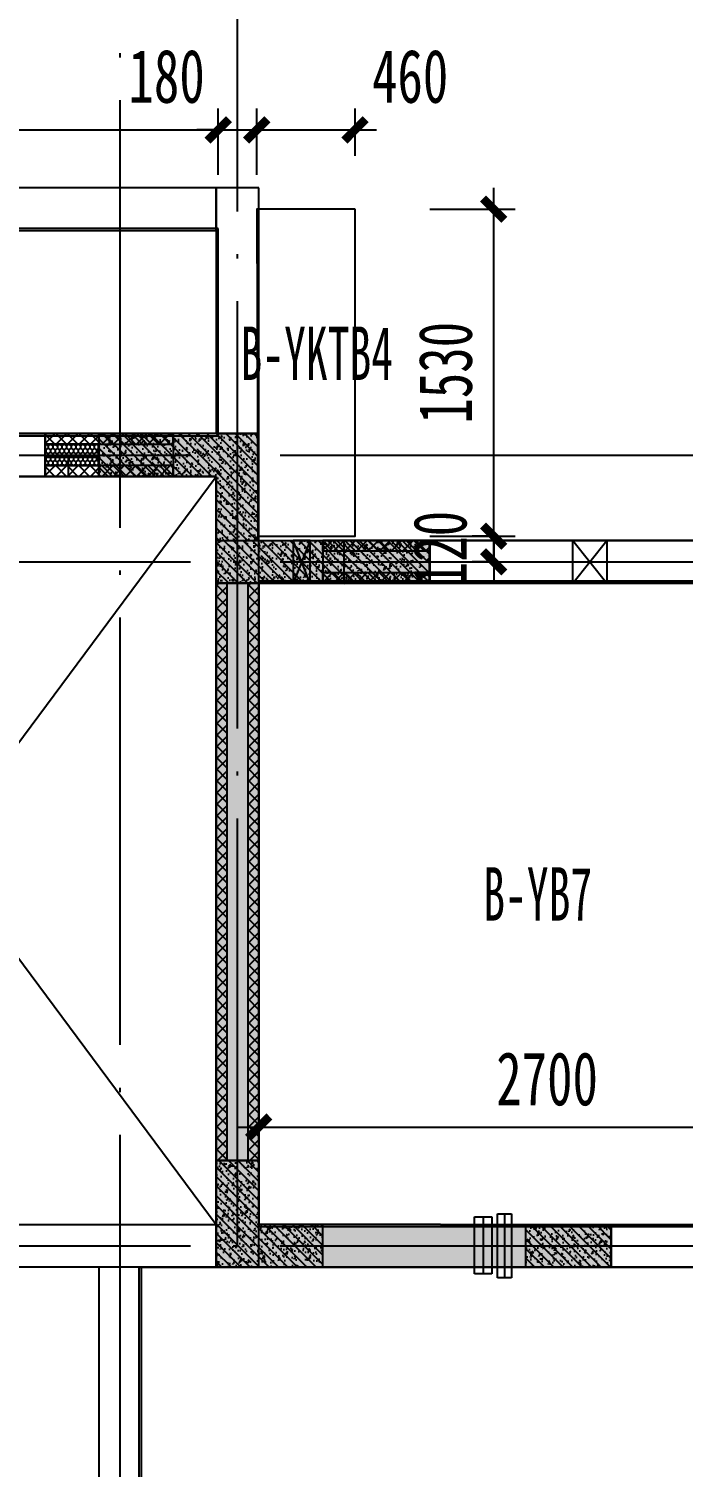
# Model space of a CAD drawing. Extents: x -3200779283 to -8106663, y 659664 to 1123462.
# Drawn here: x -8138578 to -8135513, y 848589 to 855319 of the extents above; entities that cross this region are included whole.
import ezdxf
from ezdxf.enums import TextEntityAlignment as Align

# ---------------------------------------------------------------- set-up
doc = ezdxf.new("R2010")
doc.units = 0
doc.header["$LTSCALE"] = 1000
doc.header["$MEASUREMENT"] = 0
for name, pattern in [('125-墙体$0$CENTER2', [1.125, 0.75, -0.125, 0.125, -0.125]), ('125-墙体$0$CONTINOUS', [0]), ('125-核心筒-标准层$0$CONTINOUS', [0]), ('3#-轴线$0$DOTE', [2.42, 2, -0.2, 0.02, -0.2]), ('3#4#5#$0$DASH', [0.35, 0.25, -0.1]), ('DASH', [0.35, 0.25, -0.1])]:
    doc.linetypes.add(name, pattern=pattern)
doc.layers.get('Defpoints').update_dxf_attribs({"color": 30, "linetype": 'DASH'})
for name, color, linetype in [('125-墙体$0$DUCT-排烟中心线', 5, '125-墙体$0$CENTER2'), ('125-墙体$0$DUCT-排烟管', 2, 'Continuous'), ('125-墙体$0$DUCT-送风中心线', 5, '125-墙体$0$CENTER2'), ('125-墙体$0$DUCT-送风管', 4, 'Continuous'), ('125-墙体$0$S-WALL', 40, 'Continuous'), ('125-墙体$0$S-WALL-BEAM', 120, 'Continuous'), ('125-墙体$0$S-WALL-COLU', 252, '125-墙体$0$CONTINOUS'), ('125-墙体$0$S-WALL-COLU-HATC', 16, 'Continuous'), ('125-墙体$0$S-WALL-HATC', 253, 'Continuous'), ('125-墙体$0$提结构条件', 7, 'Continuous'), ('125-墙体$0$暖-首层和标准层暖通套管_TZ$0$H-暖洞-剪力墙', 6, 'Continuous'), ('125-墙体$0$暖-首层和标准层暖通套管_TZ$0$H-暖洞-穿梁', 3, 'Continuous'), ('125-核心筒-标准层$0$HATCH', 254, 'Continuous'), ('125-核心筒-标准层$0$S-SLAB-HOLE', 5, 'Continuous'), ('125-核心筒-标准层$0$S-WALL', 40, 'Continuous'), ('125-核心筒-标准层$0$S-WALL-BEAM', 120, 'Continuous'), ('125-核心筒-标准层$0$S-WALL-COLU', 252, '125-核心筒-标准层$0$CONTINOUS'), ('125-核心筒-标准层$0$S-WALL-COLU-HATC', 16, 'Continuous'), ('125-核心筒-标准层$0$S-WALL-HATC', 253, 'Continuous'), ('3#-轴线$0$A-ANNO-DOTE', 10, '3#-轴线$0$DOTE'), ('3#4#5#$0$PC-SLAB', 6, '3#4#5#$0$DASH'), ('3#4#5#$0$S-ANNO-TEXT', 7, 'Continuous'), ('3#4#5#$0$S-DIMS-SLAB', 120, 'Continuous'), ('3#4#5#$0$S-PC-FQ', 4, 'Continuous'), ('3#4#5#$0$S-PC-FQ-WYQ', 4, 'Continuous'), ('3#4#5#$0$S-PC-SLAB', 6, 'Continuous')]:
    doc.layers.add(name, color=color, linetype=linetype)
doc.styles.add('3#4#5#$0$外部参照 1$0$宋体', font='', dxfattribs={"width": 0.8})
doc.styles.add('3#4#5#$0$楷体', font='', dxfattribs={"width": 0.7})
doc.styles.get('3#4#5#$0$外部参照 1$0$宋体').set_extended_font_data('SimSun')
doc.styles.get('3#4#5#$0$楷体').set_extended_font_data('KaiTi_GB2312')
doc.dimstyles.new('3#4#5#$0$TSSD_100_100', dxfattribs={"dimtxt": 250, "dimasz": 100, "dimexe": 100, "dimexo": 250, "dimgap": 100, "dimtad": 1, "dimdec": 0, "dimzin": 0, "dimdsep": 46, "dimtxsty": '3#4#5#$0$楷体', "dimblk": '3#4#5#$0$_ArchTick', "dimcen": 0, "dimdle": 100, "dimclrt": 7, "dimadec": 0, "dimazin": 0, "dimtfac": 1, "dimtdec": 0, "dimtix": 1, "dimtmove": 2, "dimatfit": 3, "dimfxl": 1, "dimtolj": 1, "dimtzin": 0, "dimarcsym": 0})
pattern_1 = [(225, (-650407.22, -531464.02), (26.9407684, -26.9407684), []), (315, (-650407.22, -531464.02), (26.9407684, 26.9407684), [])]
pattern_2 = [(225, (-650407.22, -531614.02), (26.9407684, -26.9407684), []), (315, (-650407.22, -531614.02), (26.9407684, 26.9407684), [])]
pattern_3 = [(269.9942905, (110828.098, 3091305.449), (10.823449013, -18.751078648), [12.5, -25]), (29.9942905, (110828.098, 3091305.449), (10.82718595, 18.748921125), [12.5, -25]), (329.9942905, (110828.098, 3091305.449), (21.650634963, -0.002157522), [-25, 12.5])]

# ---------------------------------------------------------------- blocks, each defined once
blk = doc.blocks.new('3#4#5#$0$B-YNQ2')
at = {"layer": '3#4#5#$0$S-PC-FQ-WYQ'}
h = blk.add_hatch(dxfattribs=at)
h.set_pattern_fill('ANSI37', color=256, scale=12, angle=90)
h.set_pattern_definition([(135, (-988908.033, 837089.835), (-26.9407684, -26.9407684), []), (225, (-988908.033, 837089.835), (26.9407684, -26.9407684), [])])
h.paths.add_polyline_path([(-127105.4, 321688.4), (-127055.4, 321688.4), (-127055.6, 324388.4), (-127105.6, 324388.4)])
h = blk.add_hatch(dxfattribs=at)
h.set_pattern_fill('ANSI37', color=256, scale=12, angle=90)
h.set_pattern_definition([(135, (-988758.033, 837089.835), (-26.9407684, -26.9407684), []), (225, (-988758.033, 837089.835), (26.9407684, -26.9407684), [])])
h.paths.add_polyline_path([(-126955.4, 321688.4), (-126905.4, 321688.4), (-126905.6, 324388.4), (-126955.6, 324388.4)])
for points in [[(-127105.4, 321688.4), (-127055.4, 321688.4), (-127055.6, 324388.4), (-127105.6, 324388.4)], [(-127105.6, 324388.4), (-126905.6, 324388.4), (-126905.4, 321688.4), (-127105.4, 321688.4)], [(-126955.4, 321688.4), (-126905.4, 321688.4), (-126905.6, 324388.4), (-126955.6, 324388.4)]]:
    blk.add_lwpolyline(points, close=True, dxfattribs=at)
blk = doc.blocks.new('3#4#5#$0$B-YWQ2')
at = {"layer": '3#4#5#$0$S-PC-FQ-WYQ'}
h = blk.add_hatch(dxfattribs=at)
h.set_pattern_fill('ANSI37', color=256, scale=12, angle=180)
h.set_pattern_definition([(225, (-657507.18, -531964.03), (26.9407684, -26.9407684), []), (315, (-657507.18, -531964.03), (26.9407684, 26.9407684), [])])
h.paths.add_polyline_path([(-143805.8, 329838.4), (-143805.8, 329888.4), (-144305.8, 329888.4), (-144305.8, 329838.4)])
h = blk.add_hatch(dxfattribs=at)
h.set_pattern_fill('ANSI37', color=256, scale=12, angle=180)
h.set_pattern_definition([(225, (-655807.177, -531964.03), (26.9407684, -26.9407684), []), (315, (-655807.177, -531964.03), (26.9407684, 26.9407684), [])])
h.paths.add_polyline_path([(-141605.8, 329838.4), (-141605.8, 329888.4), (-142605.8, 329888.4), (-142605.8, 329838.4)])
h = blk.add_hatch(dxfattribs=at)
h.set_pattern_fill('ANSI37', color=256, scale=12, angle=180)
h.set_pattern_definition([(225, (-653107.182, -531964.03), (26.9407684, -26.9407684), []), (315, (-653107.182, -531964.03), (26.9407684, 26.9407684), [])])
h.paths.add_polyline_path([(-139605.8, 329838.4), (-139605.8, 329888.4), (-140105.8, 329888.4), (-140105.8, 329838.4)])
h = blk.add_hatch(dxfattribs=at)
h.set_pattern_fill('ANSI37', color=256, scale=12, angle=180)
h.set_pattern_definition([(225, (-657507.18, -532114.03), (26.9407684, -26.9407684), []), (315, (-657507.18, -532114.03), (26.9407684, 26.9407684), [])])
h.paths.add_polyline_path([(-143805.8, 329688.4), (-143805.8, 329738.4), (-144305.8, 329738.4), (-144305.8, 329688.4)])
h = blk.add_hatch(dxfattribs=at)
h.set_pattern_fill('ANSI37', color=256, scale=12, angle=180)
h.set_pattern_definition([(225, (-655807.177, -532114.03), (26.9407684, -26.9407684), []), (315, (-655807.177, -532114.03), (26.9407684, 26.9407684), [])])
h.paths.add_polyline_path([(-141605.8, 329688.4), (-141605.8, 329738.4), (-142605.8, 329738.4), (-142605.8, 329688.4)])
h = blk.add_hatch(dxfattribs=at)
h.set_pattern_fill('ANSI37', color=256, scale=12, angle=180)
h.set_pattern_definition([(225, (-653107.182, -532114.03), (26.9407684, -26.9407684), []), (315, (-653107.182, -532114.03), (26.9407684, 26.9407684), [])])
h.paths.add_polyline_path([(-139605.8, 329688.4), (-139605.8, 329738.4), (-140105.8, 329738.4), (-140105.8, 329688.4)])
for points in [[(-143805.8, 329838.4), (-143805.8, 329888.4), (-144305.8, 329888.4), (-144305.8, 329838.4)], [(-144305.8, 329688.4), (-144305.8, 329888.4), (-143805.8, 329888.4), (-143805.8, 329688.4)], [(-143805.8, 329888.4), (-142605.8, 329888.4), (-142605.8, 329688.4), (-143805.8, 329688.4)], [(-141605.8, 329838.4), (-141605.8, 329888.4), (-142605.8, 329888.4), (-142605.8, 329838.4)], [(-142605.8, 329688.4), (-142605.8, 329888.4), (-141605.8, 329888.4), (-141605.8, 329688.4)], [(-141605.8, 329888.4), (-140105.8, 329888.4), (-140105.8, 329688.4), (-141605.8, 329688.4)], [(-139605.8, 329838.4), (-139605.8, 329888.4), (-140105.8, 329888.4), (-140105.8, 329838.4)], [(-140105.8, 329688.4), (-140105.8, 329888.4), (-139605.8, 329888.4), (-139605.8, 329688.4)], [(-143805.8, 329688.4), (-143805.8, 329738.4), (-144305.8, 329738.4), (-144305.8, 329688.4)], [(-141605.8, 329688.4), (-141605.8, 329738.4), (-142605.8, 329738.4), (-142605.8, 329688.4)], [(-139605.8, 329688.4), (-139605.8, 329738.4), (-140105.8, 329738.4), (-140105.8, 329688.4)]]:
    blk.add_lwpolyline(points, close=True, dxfattribs=at)
blk = doc.blocks.new('3#4#5#$0$B-YWQ3')
at = {"layer": '3#4#5#$0$S-PC-FQ'}
h = blk.add_hatch(dxfattribs=at)
h.set_pattern_fill('HONEY', color=6, scale=100, angle=-90.00571)
h.set_pattern_definition(pattern_3)
h.paths.add_polyline_path([(-138306, 330338.4), (-138306, 330238.4), (-138556, 330238.4), (-138556, 330338.4)])
h = blk.add_hatch(dxfattribs=at)
h.set_pattern_fill('HONEY', color=6, scale=100, angle=-90.00571)
h.set_pattern_definition(pattern_3)
h.paths.add_polyline_path([(-137306, 330338.4), (-137306, 330238.4), (-137056, 330238.4), (-137056, 330338.4)])
at = {"layer": '3#4#5#$0$S-PC-FQ-WYQ'}
h = blk.add_hatch(dxfattribs=at)
h.set_pattern_fill('ANSI37', color=256, scale=12, angle=180)
h.set_pattern_definition(pattern_1)
h.paths.add_polyline_path([(-138905.8, 330388.4), (-138905.8, 330338.4), (-138306, 330338.4), (-138306, 330388.4)])
h = blk.add_hatch(dxfattribs=at)
h.set_pattern_fill('ANSI37', color=256, scale=12, angle=180)
h.set_pattern_definition(pattern_1)
h.paths.add_polyline_path([(-136705.8, 330338.4), (-136705.8, 330388.4), (-137306, 330388.4), (-137306, 330338.4)])
h = blk.add_hatch(dxfattribs=at)
h.set_pattern_fill('ANSI37', color=256, scale=12, angle=180)
h.set_pattern_definition(pattern_2)
h.paths.add_polyline_path([(-138905.8, 330238.4), (-138905.8, 330188.4), (-138306, 330188.4), (-138306, 330238.4)])
h = blk.add_hatch(dxfattribs=at)
h.set_pattern_fill('ANSI37', color=256, scale=12, angle=180)
h.set_pattern_definition(pattern_2)
h.paths.add_polyline_path([(-136705.8, 330188.4), (-136705.8, 330238.4), (-137306, 330238.4), (-137306, 330188.4)])
at = {"layer": '3#4#5#$0$S-PC-FQ', "color": 6}
for points in [[(-138306, 330338.4), (-138306, 330238.4), (-138556, 330238.4), (-138556, 330338.4)], [(-137306, 330338.4), (-137306, 330238.4), (-137056, 330238.4), (-137056, 330338.4)]]:
    blk.add_lwpolyline(points, close=True, dxfattribs=at)
at = {"layer": '3#4#5#$0$S-PC-FQ-WYQ'}
for points in [[(-138905.8, 330338.4), (-138905.8, 330388.4), (-138306, 330388.4), (-138306, 330338.4)], [(-138306, 330188.4), (-138306, 330388.4), (-138905.8, 330388.4), (-138905.8, 330188.4)], [(-138306, 330388.4), (-137306, 330388.4), (-137306, 330188.4), (-138306, 330188.4)], [(-136705.8, 330338.4), (-136705.8, 330388.4), (-137306, 330388.4), (-137306, 330338.4)], [(-137306, 330188.4), (-137306, 330388.4), (-136705.8, 330388.4), (-136705.8, 330188.4)], [(-138905.8, 330188.4), (-138905.8, 330238.4), (-138306, 330238.4), (-138306, 330188.4)], [(-136705.8, 330188.4), (-136705.8, 330238.4), (-137306, 330238.4), (-137306, 330188.4)]]:
    blk.add_lwpolyline(points, close=True, dxfattribs=at)
blk = doc.blocks.new('3#4#5#$0$A$C53EF3948')
at = {"layer": '3#4#5#$0$S-PC-FQ-WYQ', "xscale": -1}
for name, p in [('3#4#5#$0$B-YWQ3', (-106006.5, -329888.4)), ('3#4#5#$0$B-YWQ2', (-106006.5, -329888.4)), ('3#4#5#$0$B-YNQ2', (-93805.7, -324588.6))]:
    blk.add_blockref(name, p, dxfattribs=at)
blk = doc.blocks.new('3#4#5#$0$ban111')
at = {"layer": '3#4#5#$0$S-PC-SLAB'}
for points in [[(-225932, 409965), (-225932, 412985), (-223232, 412985), (-223232, 409965)], [(-228292, 407375), (-222672, 407375), (-222672, 409775), (-228292, 409775)]]:
    blk.add_lwpolyline(points, close=True, dxfattribs=at)
blk = doc.blocks.new('3#4#5#$0$_ArchTick')
at = {"color": 0, "linetype": 'ByBlock', "const_width": 0.4}
blk.add_lwpolyline([(-0.5, -0.5), (0.5, 0.5)], dxfattribs=at)
blk = doc.blocks.new('*D861')
at = {"layer": '3#4#5#$0$S-DIMS-SLAB', "color": 0, "lineweight": -2, "transparency": 16777216}
for p, q in [((180096.3, 163030.4), (182996.3, 163030.4)), ((180196.3, 162884.1), (180196.3, 162930.4)), ((182896.3, 162884.1), (182896.3, 162930.4))]:
    blk.add_line(p, q, dxfattribs=at)
at = {"layer": 'Defpoints', "color": 0, "transparency": 16777216}
for p in [(180196.3, 163134.1), (182896.3, 163134.1), (182896.3, 163030.4)]:
    blk.add_point(p, dxfattribs=at)
at = {"layer": '3#4#5#$0$S-DIMS-SLAB', "color": 0, "lineweight": -2, "transparency": 16777216, "xscale": 100, "yscale": 100, "zscale": 100, "rotation": 180}
blk.add_blockref('3#4#5#$0$_ArchTick', (180196.3, 163030.4), dxfattribs=at)
at = {"layer": '3#4#5#$0$S-DIMS-SLAB', "color": 0, "lineweight": -2, "transparency": 16777216, "xscale": 100, "yscale": 100, "zscale": 100}
blk.add_blockref('3#4#5#$0$_ArchTick', (182896.3, 163030.4), dxfattribs=at)
at = {"layer": '3#4#5#$0$S-DIMS-SLAB', "color": 7, "transparency": 16777216, "insert": (181546.3, 163255.4), "char_height": 250, "attachment_point": 5, "style": '3#4#5#$0$楷体'}
blk.add_mtext('\\A1;2700', dxfattribs=at)
blk = doc.blocks.new('*D1022')
at = {"layer": '3#4#5#$0$S-DIMS-SLAB', "color": 0, "lineweight": -2, "transparency": 16777216}
for p, q in [((177462.9, 167575), (177462.9, 167795.8)), ((177923.3, 167575), (177923.3, 167795.8)), ((177362.9, 167695.8), (178023.3, 167695.8))]:
    blk.add_line(p, q, dxfattribs=at)
at = {"layer": 'Defpoints', "color": 0, "transparency": 16777216}
for p in [(177923.3, 167695.8), (177462.9, 167325), (177923.3, 167325)]:
    blk.add_point(p, dxfattribs=at)
at = {"layer": '3#4#5#$0$S-DIMS-SLAB', "color": 0, "lineweight": -2, "transparency": 16777216, "xscale": 100, "yscale": 100, "zscale": 100, "rotation": 180}
blk.add_blockref('3#4#5#$0$_ArchTick', (177462.9, 167695.8), dxfattribs=at)
at = {"layer": '3#4#5#$0$S-DIMS-SLAB', "color": 0, "lineweight": -2, "transparency": 16777216, "xscale": 100, "yscale": 100, "zscale": 100}
blk.add_blockref('3#4#5#$0$_ArchTick', (177923.3, 167695.8), dxfattribs=at)
at = {"layer": '3#4#5#$0$S-DIMS-SLAB', "color": 7, "transparency": 16777216, "insert": (178181.4, 167945.8), "char_height": 250, "attachment_point": 5, "style": '3#4#5#$0$楷体'}
blk.add_mtext('\\A1;460', dxfattribs=at)
blk = doc.blocks.new('*D1024')
at = {"layer": '3#4#5#$0$S-DIMS-SLAB', "color": 0, "lineweight": -2, "transparency": 16777216}
for p, q in [((178572.5, 165694.9), (178572.5, 167425)), ((178273.1, 167325), (178672.5, 167325)), ((178273.1, 165794.9), (178672.5, 165794.9))]:
    blk.add_line(p, q, dxfattribs=at)
at = {"layer": 'Defpoints', "color": 0, "transparency": 16777216}
for p in [(178023.1, 167325), (178572.5, 167325), (178023.1, 165794.9)]:
    blk.add_point(p, dxfattribs=at)
at = {"layer": '3#4#5#$0$S-DIMS-SLAB', "color": 0, "lineweight": -2, "transparency": 16777216, "xscale": 100, "yscale": 100, "zscale": 100}
for p, rotation in [((178572.5, 167325), 90), ((178572.5, 165794.9), 270)]:
    blk.add_blockref('3#4#5#$0$_ArchTick', p, dxfattribs=dict(at, rotation=rotation))
at = {"layer": '3#4#5#$0$S-DIMS-SLAB', "color": 7, "transparency": 16777216, "insert": (178347.5, 166559.9), "char_height": 250, "attachment_point": 5, "rotation": 90, "style": '3#4#5#$0$楷体'}
blk.add_mtext('\\A1;1530', dxfattribs=at)
blk = doc.blocks.new('*D1066')
at = {"layer": '3#4#5#$0$S-DIMS-SLAB', "color": 0, "lineweight": -2, "transparency": 16777216}
for p, q in [((178572.5, 165795), (178572.5, 165895)), ((178575.4, 165795), (178472.5, 165795)), ((178572.5, 165795), (178572.5, 165675.1)), ((178575.4, 165675.1), (178472.5, 165675.1)), ((178572.5, 165675.1), (178572.5, 165575.1))]:
    blk.add_line(p, q, dxfattribs=at)
at = {"layer": 'Defpoints', "color": 0, "transparency": 16777216}
for p in [(178825.4, 165795), (178572.5, 165675.1), (178825.4, 165675.1)]:
    blk.add_point(p, dxfattribs=at)
at = {"layer": '3#4#5#$0$S-DIMS-SLAB', "color": 0, "lineweight": -2, "transparency": 16777216, "xscale": 100, "yscale": 100, "zscale": 100}
for p, rotation in [((178572.5, 165795), 270), ((178572.5, 165675.1), 90)]:
    blk.add_blockref('3#4#5#$0$_ArchTick', p, dxfattribs=dict(at, rotation=rotation))
at = {"layer": '3#4#5#$0$S-DIMS-SLAB', "color": 7, "transparency": 16777216, "insert": (178322.5, 165735.1), "char_height": 250, "attachment_point": 5, "rotation": 90, "style": '3#4#5#$0$楷体'}
blk.add_mtext('\\A1;120', dxfattribs=at)
blk = doc.blocks.new('3#4#5#$0$悬挑板-北侧')
at = {"layer": '3#4#5#$0$S-PC-SLAB'}
for points in [[(-262899.7, 92469.9), (-262439.3, 92469.9), (-262444.4, 90939.8), (-262899.7, 90939.8)], [(-259459.5, 92469.9), (-258399.8, 92469.9), (-258399.8, 90939.9), (-259459.5, 90939.9)], [(-262259.5, 92379.9), (-259639.3, 92379.9), (-259639.3, 91409.9), (-262259.5, 91409.9)]]:
    blk.add_lwpolyline(points, close=True, dxfattribs=at)
blk = doc.blocks.new('*D1087')
at = {"layer": '3#4#5#$0$S-DIMS-SLAB', "color": 0, "lineweight": -2, "transparency": 16777216}
for p, q in [((174662.9, 167485), (174662.9, 167795.8)), ((177283.1, 167485), (177283.1, 167795.8)), ((174562.9, 167695.8), (177383.1, 167695.8))]:
    blk.add_line(p, q, dxfattribs=at)
at = {"layer": 'Defpoints', "color": 0, "transparency": 16777216}
for p in [(177283.1, 167695.8), (174662.9, 167235), (177283.1, 167235)]:
    blk.add_point(p, dxfattribs=at)
at = {"layer": '3#4#5#$0$S-DIMS-SLAB', "color": 0, "lineweight": -2, "transparency": 16777216, "xscale": 100, "yscale": 100, "zscale": 100, "rotation": 180}
blk.add_blockref('3#4#5#$0$_ArchTick', (174662.9, 167695.8), dxfattribs=at)
at = {"layer": '3#4#5#$0$S-DIMS-SLAB', "color": 0, "lineweight": -2, "transparency": 16777216, "xscale": 100, "yscale": 100, "zscale": 100}
blk.add_blockref('3#4#5#$0$_ArchTick', (177283.1, 167695.8), dxfattribs=at)
at = {"layer": '3#4#5#$0$S-DIMS-SLAB', "color": 7, "transparency": 16777216, "insert": (175973, 167920.8), "char_height": 250, "attachment_point": 5, "style": '3#4#5#$0$楷体'}
blk.add_mtext('\\A1;2620', dxfattribs=at)
blk = doc.blocks.new('*D1088')
at = {"layer": '3#4#5#$0$S-DIMS-SLAB', "color": 0, "lineweight": -2, "transparency": 16777216}
for p, q in [((177283.1, 167485), (177283.1, 167795.8)), ((177463.2, 167485.6), (177463.2, 167795.8)), ((177283.1, 167695.8), (177183.1, 167695.8)), ((177283.1, 167695.8), (177463.2, 167695.8)), ((177463.2, 167695.8), (177563.2, 167695.8))]:
    blk.add_line(p, q, dxfattribs=at)
at = {"layer": 'Defpoints', "color": 0, "transparency": 16777216}
for p in [(177463.2, 167695.8), (177283.1, 167235), (177463.2, 167235.6)]:
    blk.add_point(p, dxfattribs=at)
at = {"layer": '3#4#5#$0$S-DIMS-SLAB', "color": 0, "lineweight": -2, "transparency": 16777216, "xscale": 100, "yscale": 100, "zscale": 100}
blk.add_blockref('3#4#5#$0$_ArchTick', (177283.1, 167695.8), dxfattribs=at)
at = {"layer": '3#4#5#$0$S-DIMS-SLAB', "color": 0, "lineweight": -2, "transparency": 16777216, "xscale": 100, "yscale": 100, "zscale": 100, "rotation": 180}
blk.add_blockref('3#4#5#$0$_ArchTick', (177463.2, 167695.8), dxfattribs=at)
at = {"layer": '3#4#5#$0$S-DIMS-SLAB', "color": 7, "transparency": 16777216, "insert": (177041.2, 167945.8), "char_height": 250, "attachment_point": 5, "style": '3#4#5#$0$楷体'}
blk.add_mtext('\\A1;180', dxfattribs=at)
blk = doc.blocks.new('125-墙体$0$retert')
at = {"layer": '125-墙体$0$暖-首层和标准层暖通套管_TZ$0$H-暖洞-剪力墙'}
for p, q in [((55012.6, 61028.7), (54812.7, 61187.7)), ((54812.7, 61028.7), (55012.6, 61187.7))]:
    blk.add_line(p, q, dxfattribs=at)
blk.add_lwpolyline([(55012.6, 61028.7), (55012.6, 61187.7), (54812.7, 61187.7), (54812.7, 61028.7)], close=True, dxfattribs=at)
blk = doc.blocks.new('125-墙体$0$ewrewr')
at = {"layer": '125-墙体$0$暖-首层和标准层暖通套管_TZ$0$H-暖洞-穿梁', "color": 2}
for p, q in [((54898, 62306.1), (54818, 62106.1)), ((54898, 62106.1), (54818, 62306.1))]:
    blk.add_line(p, q, dxfattribs=at)
blk.add_lwpolyline([(54898, 62306.1), (54818, 62306.1), (54818, 62106.1), (54898, 62106.1)], close=True, dxfattribs=at)
blk = doc.blocks.new('125-墙体$0$tretyyt')
at = {"layer": '125-墙体$0$暖-首层和标准层暖通套管_TZ$0$H-暖洞-穿梁', "color": 5}
for p, q in [((52498, 59279.6), (52298, 59359.6)), ((52298, 59279.6), (52498, 59359.6))]:
    blk.add_line(p, q, dxfattribs=at)
blk.add_lwpolyline([(52498, 59279.6), (52498, 59359.6), (52298, 59359.6), (52298, 59279.6)], close=True, dxfattribs=at)
blk = doc.blocks.new('125-墙体$0$rtret')
at = {"layer": '125-墙体$0$暖-首层和标准层暖通套管_TZ$0$H-暖洞-穿梁', "color": 3}
for p, q in [((53777.5, 61921.5), (53618.5, 61721.5)), ((53777.5, 61721.5), (53618.5, 61921.5))]:
    blk.add_line(p, q, dxfattribs=at)
blk.add_lwpolyline([(53777.5, 61921.5), (53618.5, 61921.5), (53618.5, 61721.5), (53777.5, 61721.5)], close=True, dxfattribs=at)
blk = doc.blocks.new('125-墙体$0$she')
at = {"layer": '125-墙体$0$DUCT-排烟中心线'}
for p, q in [((1247.7, -3050.7), (1247.7, -3349.3)), ((5300, -3050.7), (5300, -3349.3)), ((5500, -3050.7), (5500, -3349.3)), ((7449.8, -3050.7), (7449.8, -3349.3)), ((3300.7, -3900), (3599.3, -3900)), ((3300.7, -4100), (3599.3, -4100))]:
    blk.add_line(p, q, dxfattribs=at)
at = {"layer": '125-墙体$0$DUCT-排烟管'}
for p, q in [((1215.2, -3050.7), (1215.2, -3349.3)), ((1280.2, -3050.7), (1215.2, -3050.7)), ((1280.2, -3349.3), (1280.2, -3050.7)), ((5267.5, -3050.7), (5267.5, -3349.3)), ((5332.5, -3050.7), (5267.5, -3050.7)), ((5332.5, -3349.3), (5332.5, -3050.7)), ((5467.5, -3050.7), (5467.5, -3349.3)), ((5532.5, -3050.7), (5467.5, -3050.7)), ((5532.5, -3349.3), (5532.5, -3050.7)), ((7482.3, -3349.3), (7482.3, -3050.7)), ((1215.2, -3349.3), (1280.2, -3349.3)), ((5267.5, -3349.3), (5332.5, -3349.3)), ((5467.5, -3349.3), (5532.5, -3349.3)), ((7417.3, -3349.3), (7482.3, -3349.3)), ((3599.3, -3867.5), (3300.7, -3867.5)), ((3300.7, -3867.5), (3300.7, -3932.5)), ((3599.3, -3932.5), (3599.3, -3867.5)), ((3300.7, -3932.5), (3599.3, -3932.5)), ((3599.3, -4067.5), (3300.7, -4067.5)), ((3300.7, -4067.5), (3300.7, -4132.5)), ((3599.3, -4132.5), (3599.3, -4067.5)), ((3300.7, -4132.5), (3599.3, -4132.5))]:
    blk.add_line(p, q, dxfattribs=at)
at = {"layer": '125-墙体$0$DUCT-送风中心线'}
for p, q in [((1447.7, -3063.7), (1447.7, -3331)), ((1647.7, -3063.7), (1647.7, -3331)), ((7549.8, -3063.7), (7549.8, -3331))]:
    blk.add_line(p, q, dxfattribs=at)
at = {"layer": '125-墙体$0$DUCT-送风管'}
for p, q in [((1407.7, -3063.7), (1407.7, -3331)), ((1487.7, -3063.7), (1407.7, -3063.7)), ((1487.7, -3331), (1487.7, -3063.7)), ((7509.8, -3063.7), (7509.8, -3331)), ((7589.8, -3331), (7589.8, -3063.7)), ((1407.7, -3331), (1487.7, -3331)), ((7509.8, -3331), (7589.8, -3331))]:
    blk.add_line(p, q, dxfattribs=at)
at = {"layer": '125-墙体$0$提结构条件', "color": 3}
for p, q in [((1607.7, -3063.7), (1607.7, -3331)), ((1687.7, -3063.7), (1607.7, -3063.7)), ((1687.7, -3331), (1687.7, -3063.7)), ((1607.7, -3331), (1687.7, -3331))]:
    blk.add_line(p, q, dxfattribs=at)
at = {"layer": '125-墙体$0$暖-首层和标准层暖通套管_TZ$0$H-暖洞-穿梁', "color": 6}
for p, q in [((4723.8, -3100), (4373.8, -3300)), ((4723.8, -3300), (4373.8, -3100))]:
    blk.add_line(p, q, dxfattribs=at)
blk.add_lwpolyline([(4723.8, -3100), (4373.8, -3100), (4373.8, -3300), (4723.8, -3300)], close=True, dxfattribs=at)
at = {"layer": '125-墙体$0$提结构条件', "xscale": -1}
blk.add_blockref('125-墙体$0$ewrewr', (58833, -62206.1), dxfattribs=at)
at = {"layer": '125-墙体$0$提结构条件', "xscale": -1, "rotation": 270}
for name, p in [('125-墙体$0$retert', (-56408.2, -54912.7)), ('125-墙体$0$tretyyt', (-50919.6, -52398))]:
    blk.add_blockref(name, p, dxfattribs=at)
at = {"layer": '125-墙体$0$提结构条件'}
blk.add_blockref('125-墙体$0$rtret', (-46648, -61821.5), dxfattribs=at)
blk = doc.blocks.new('125-墙体')
at = {"layer": '125-墙体$0$S-WALL-COLU-HATC'}
h = blk.add_hatch(dxfattribs=at)
h.set_pattern_fill('AR-CONC', color=256, scale=10)
h.set_pattern_definition([(50, (29394.36, -241007.814), (71.726018, -6.275213), [7.5, -82.5]), (355, (29394.36, -241007.814), (-13.875133, 75.219213), [6, -66]), (100.4514, (29400.34, -241008.34), (57.850938, 68.943954), [6.37402, -70.114211]), (46.1842, (29394.36, -240987.81), (106.724105, -16.5519), [11.25, -123.75]), (96.6356, (29403.26, -240989.19), (93.46627, 97.411787), [9.56103, -105.1713]), (351.1842, (29394.36, -240987.81), (93.466195, 97.41186), [9, -99]), (21, (29404.36, -240992.814), (59.690705, -40.261889), [7.5, -82.5]), (326, (29404.36, -240992.814), (24.331533, 72.515005), [6, -66]), (71.4514, (29409.34, -240996.17), (84.022263, 32.25305), [6.37402, -70.114211]), (37.5, (29394.362, -241007.814), (1.2159855, 33.2893854), [0, -65.2, 0, -67, 0, -66.25]), (7.5, (29394.362, -241007.814), (26.306954, 39.441171), [0, -38.2, 0, -63.7, 0, -25.25]), (327.5, (29372.062, -241007.814), (53.3822436, -2.2554872), [0, -25, 0, -78, 0, -103.5]), (317.5, (29362.062, -241007.814), (58.318617, 10.010498), [0, -32.5, 0, -51.8, 0, -73.5])])
h.paths.add_polyline_path([(8200, -100), (8200, 100), (7800, 100), (7800, -100)])
h = blk.add_hatch(dxfattribs=at)
h.set_pattern_fill('ANSI31', color=256, scale=250, style=0)
h.set_pattern_definition([(45, (29394.362, -241007.814), (-22.097087, 22.097087), [])])
h.paths.add_polyline_path([(8200, 100), (8200, -100), (7800, -100), (7800, 100)])
h = blk.add_hatch(dxfattribs=at)
h.set_pattern_fill('AR-CONC', color=256, scale=10)
h.set_pattern_definition([(50, (16440.73, -244207.814), (71.726018, -6.275213), [7.5, -82.5]), (355, (16440.73, -244207.814), (-13.875133, 75.219213), [6, -66]), (100.4514, (16446.705, -244208.34), (57.850938, 68.943954), [6.37402, -70.114211]), (46.1842, (16440.73, -244187.81), (106.724105, -16.5519), [11.25, -123.75]), (96.6356, (16449.62, -244189.19), (93.46627, 97.411787), [9.56103, -105.1713]), (351.1842, (16440.73, -244187.81), (93.466195, 97.41186), [9, -99]), (21, (16450.73, -244192.814), (59.690705, -40.261889), [7.5, -82.5]), (326, (16450.73, -244192.814), (24.331533, 72.515005), [6, -66]), (71.4514, (16455.7, -244196.17), (84.022263, 32.25305), [6.37402, -70.114211]), (37.5, (16440.728, -244207.814), (1.2159855, 33.2893854), [0, -65.2, 0, -67, 0, -66.25]), (7.5, (16440.728, -244207.814), (26.306954, 39.441171), [0, -38.2, 0, -63.7, 0, -25.25]), (327.5, (16418.428, -244207.814), (53.3822436, -2.2554872), [0, -25, 0, -78, 0, -103.5]), (317.5, (16408.43, -244207.814), (58.318617, 10.010498), [0, -32.5, 0, -51.8, 0, -73.5])])
h.paths.add_polyline_path([(7350, -3300), (7350, -3100), (6950, -3100), (6950, -3300)])
h = blk.add_hatch(dxfattribs=at)
h.set_pattern_fill('ANSI31', color=256, scale=250, style=0)
h.set_pattern_definition([(45, (16440.728, -244207.814), (-22.097087, 22.097087), [])])
h.paths.add_polyline_path([(7350, -3100), (6950, -3100), (6950, -3300), (7350, -3300)])
at = {"layer": '125-墙体$0$S-WALL-HATC'}
for points in [[(8600, -100), (8600, 100), (7800, 100), (7800, -100)], [(7750, -3100), (6950, -3100), (6950, -3300), (7750, -3300)], [(7750, -3100), (7750, -3300), (8600, -3300), (8600, -3100)]]:
    blk.add_hatch(color=256, dxfattribs=at).paths.add_polyline_path(points)
at = {"layer": '125-墙体$0$DUCT-排烟管'}
for p, q in [((7417.3, -3050.7), (7417.3, -3349.3)), ((7482.3, -3050.7), (7417.3, -3050.7))]:
    blk.add_line(p, q, dxfattribs=at)
at = {"layer": '125-墙体$0$DUCT-送风管'}
blk.add_line((7589.8, -3063.7), (7509.8, -3063.7), dxfattribs=at)
at = {"layer": '125-墙体$0$S-WALL'}
for p, q in [((7750, -3100), (6950, -3100)), ((6950, -3100), (6950, -3300)), ((7350, -3100), (7250, -3100)), ((7448, -3300), (7448, -3100)), ((7750, -3100), (8600, -3100)), ((6950, -3300), (7750, -3300)), ((7250, -3300), (7350, -3300)), ((7750, -3300), (8600, -3300))]:
    blk.add_line(p, q, dxfattribs=at)
blk.add_lwpolyline([(8600, -100), (8600, 100), (7800, 100), (7800, -100), (8600, -100)], close=True, dxfattribs=at)
at = {"layer": '125-墙体$0$S-WALL-BEAM'}
for points in [[(6300, 100), (6300, -100), (7800, -100), (7800, 100)], [(2250, -3100), (2250, -3300), (6950, -3300), (6950, -3100)]]:
    blk.add_lwpolyline(points, close=True, dxfattribs=at)
at = {"layer": '125-墙体$0$S-WALL-COLU', "lineweight": -2}
for points in [[(8200, -100), (8200, 100), (7800, 100), (7800, -100)], [(7350, -3300), (7350, -3100), (6950, -3100), (6950, -3300)]]:
    blk.add_lwpolyline(points, close=True, dxfattribs=at)
blk.add_blockref('125-墙体$0$she', (0, 0))
blk = doc.blocks.new('125-核心筒-标准层')
at = {"layer": '125-核心筒-标准层$0$HATCH'}
h = blk.add_hatch(dxfattribs=at)
h.set_pattern_fill('BRICK1', color=256, scale=20, style=0)
h.set_pattern_definition([(0, (-47688.61, -30845.9), (0, 160), []), (90, (-47688.61, -30845.9), (-160, 160), [160, -160])])
h.paths.add_polyline_path([(-850, 7500), (-1100, 7500), (-1100, 7700), (-850, 7700)])
at = {"layer": '125-核心筒-标准层$0$S-WALL-COLU-HATC'}
h = blk.add_hatch(dxfattribs=at)
h.set_pattern_fill('AR-CONC', color=256, scale=10)
h.set_pattern_definition([(50, (13887.05, -232995.61), (71.726018, -6.275213), [7.5, -82.5]), (355, (13887.05, -232995.61), (-13.875133, 75.219213), [6, -66]), (100.4514, (13893.03, -232996.135), (57.850938, 68.943954), [6.37402, -70.114211]), (46.1842, (13887.05, -232975.61), (106.724105, -16.5519), [11.25, -123.75]), (96.6356, (13895.95, -232976.99), (93.46627, 97.411787), [9.56103, -105.1713]), (351.1842, (13887.05, -232975.61), (93.466195, 97.41186), [9, -99]), (21, (13897.05, -232980.61), (59.690705, -40.261889), [7.5, -82.5]), (326, (13897.05, -232980.61), (24.331533, 72.515005), [6, -66]), (71.4514, (13902.03, -232983.97), (84.022263, 32.25305), [6.37402, -70.114211]), (37.5, (13887.052, -232995.612), (1.2159855, 33.2893854), [0, -65.2, 0, -67, 0, -66.25]), (7.5, (13887.052, -232995.612), (26.306954, 39.441171), [0, -38.2, 0, -63.7, 0, -25.25]), (327.5, (13864.752, -232995.612), (53.3822436, -2.2554872), [0, -25, 0, -78, 0, -103.5]), (317.5, (13854.752, -232995.612), (58.318617, 10.010498), [0, -32.5, 0, -51.8, 0, -73.5])])
h.paths.add_polyline_path([(-1650, 7500), (-1650, 7200), (-1850, 7200), (-1850, 7700), (-1100, 7700), (-1100, 7500)])
h = blk.add_hatch(dxfattribs=at)
h.set_pattern_fill('ANSI31', color=256, scale=250, style=0)
h.set_pattern_definition([(45, (13887.052, -232995.612), (-22.097087, 22.097087), [])])
h.paths.add_polyline_path([(-1650, 7500), (-1650, 7200), (-1850, 7200), (-1850, 7700), (-1100, 7700), (-1100, 7500)])
h = blk.add_hatch(dxfattribs=at)
h.set_pattern_fill('AR-CONC', color=256, scale=10)
h.set_pattern_definition([(50, (13587.05, -233495.61), (71.726018, -6.275213), [7.5, -82.5]), (355, (13587.05, -233495.61), (-13.875133, 75.219213), [6, -66]), (100.4514, (13593.03, -233496.135), (57.850938, 68.943954), [6.37402, -70.114211]), (46.1842, (13587.05, -233475.61), (106.724105, -16.5519), [11.25, -123.75]), (96.6356, (13595.95, -233476.99), (93.46627, 97.411787), [9.56103, -105.1713]), (351.1842, (13587.05, -233475.61), (93.466195, 97.41186), [9, -99]), (21, (13597.05, -233480.61), (59.690705, -40.261889), [7.5, -82.5]), (326, (13597.05, -233480.61), (24.331533, 72.515005), [6, -66]), (71.4514, (13602.03, -233483.97), (84.022263, 32.25305), [6.37402, -70.114211]), (37.5, (13587.053, -233495.612), (1.2159855, 33.2893854), [0, -65.2, 0, -67, 0, -66.25]), (7.5, (13587.053, -233495.612), (26.306954, 39.441171), [0, -38.2, 0, -63.7, 0, -25.25]), (327.5, (13564.753, -233495.612), (53.3822436, -2.2554872), [0, -25, 0, -78, 0, -103.5]), (317.5, (13554.753, -233495.612), (58.318617, 10.010498), [0, -32.5, 0, -51.8, 0, -73.5])])
h.paths.add_polyline_path([(-1950, 7000), (-1950, 7000), (-2250, 6998.8), (-2250, 7198.8), (-1650, 7200), (-1650, 7000)])
h = blk.add_hatch(dxfattribs=at)
h.set_pattern_fill('ANSI31', color=256, scale=250, style=0)
h.set_pattern_definition([(45, (13587.053, -233495.612), (-22.097087, 22.097087), [])])
h.paths.add_polyline_path([(-1950, 7000), (-1950, 7000), (-2250, 6998.8), (-2250, 7198.8), (-1650, 7200), (-1650, 7000)])
h = blk.add_hatch(dxfattribs=at)
h.set_pattern_fill('AR-CONC', color=256, scale=10)
h.set_pattern_definition([(50, (15689.61, -237762.724), (71.726018, -6.275213), [7.5, -82.5]), (355, (15689.61, -237762.72), (-13.875133, 75.219213), [6, -66]), (100.4514, (15695.59, -237763.246), (57.850938, 68.943954), [6.37402, -70.114211]), (46.1842, (15689.61, -237742.72), (106.724105, -16.5519), [11.25, -123.75]), (96.6356, (15698.5, -237744.1), (93.46627, 97.411787), [9.56103, -105.1713]), (351.1842, (15689.61, -237742.72), (93.466195, 97.41186), [9, -99]), (21, (15699.61, -237747.724), (59.690705, -40.261889), [7.5, -82.5]), (326, (15699.61, -237747.72), (24.331533, 72.515005), [6, -66]), (71.4514, (15704.586, -237751.08), (84.022263, 32.25305), [6.37402, -70.114211]), (37.5, (15689.611, -237762.724), (1.2159855, 33.2893854), [0, -65.2, 0, -67, 0, -66.25]), (7.5, (15689.61, -237762.724), (26.306954, 39.441171), [0, -38.2, 0, -63.7, 0, -25.25]), (327.5, (15667.311, -237762.724), (53.3822436, -2.2554872), [0, -25, 0, -78, 0, -103.5]), (317.5, (15657.31, -237762.724), (58.318617, 10.010498), [0, -32.5, 0, -51.8, 0, -73.5])])
h.paths.add_polyline_path([(-1850, 4000), (-1850, 4300), (-1650, 4300), (-1650, 3800), (-2150, 3800), (-2150, 4000)])
h = blk.add_hatch(dxfattribs=at)
h.set_pattern_fill('ANSI31', color=256, scale=250, style=0)
h.set_pattern_definition([(45, (15689.61, -237762.724), (-22.097087, 22.097087), [])])
h.paths.add_polyline_path([(-1850, 4000), (-1850, 4300), (-1650, 4300), (-1650, 3800), (-2150, 3800), (-2150, 4000)])
at = {"layer": '125-核心筒-标准层$0$S-WALL-HATC'}
for points in [[(-1850, 7700), (-1650, 7500), (-1100, 7500), (-1100, 7700)], [(-1850, 7100), (-1650, 7100), (-1650, 7500), (-1850, 7700), (-1850, 7200)], [(-1850, 6634.3), (-1650, 6634.3), (-1650, 7100), (-1850, 7100), (-1850, 7000)], [(-1850, 4000), (-1650, 3800), (-1650, 6634.3), (-1850, 6634.3)], [(-1850, 4000), (-1850, 3800), (-1650, 3800)]]:
    blk.add_hatch(color=256, dxfattribs=at).paths.add_polyline_path(points)
at = {"layer": '125-核心筒-标准层$0$S-SLAB-HOLE'}
for points in [[(950, 4000), (-1650, 7500)], [(950, 7500), (-1650, 4000)]]:
    blk.add_lwpolyline(points, dxfattribs=at)
at = {"layer": '125-核心筒-标准层$0$S-WALL'}
for p, q in [((-1850, 7700), (-998.9, 7700)), ((-1850, 6634.3), (-1850, 7700)), ((-1650, 7500), (-998.9, 7500)), ((-1650, 7100), (-1650, 7500)), ((-1650, 6634.3), (-1650, 7100)), ((-1850, 3800), (-1850, 6634.3)), ((-1650, 3800), (-1650, 6634.3)), ((-1850, 4000), (-1850, 4000)), ((-1850, 3800), (-1650, 3800))]:
    blk.add_line(p, q, dxfattribs=at)
blk.add_lwpolyline([(-850, 7500), (-1100, 7500), (-1100, 7700), (-850, 7700)], close=True, dxfattribs=at)
at = {"layer": '125-核心筒-标准层$0$S-WALL-BEAM'}
for points in [[(-1850, 8850), (-1650, 8850), (-1650, 7700), (-1850, 7700)], [(-1650, 8650), (-1650, 8850), (950, 8850), (950, 8650)], [(400, 7500), (400, 7700), (-1100, 7700), (-1100, 7500)], [(-1650, 3800), (950, 3800), (950, 4000), (-1650, 4000)], [(-1300, 3800), (-1100, 3800), (-1100, 2400), (-1300, 2400)]]:
    blk.add_lwpolyline(points, close=True, dxfattribs=at)
at = {"layer": '125-核心筒-标准层$0$S-WALL-COLU', "linetype": 'ByBlock'}
for points in [[(-1650, 7500), (-1650, 7200), (-1850, 7200), (-1850, 7700), (-1100, 7700), (-1100, 7500), (-1650, 7500)], [(-1950, 7000), (-1950, 7000), (-2250, 6998.8), (-2250, 7198.8), (-1650, 7200), (-1650, 7000), (-1950, 7000)], [(-1850, 4000), (-1850, 4300), (-1650, 4300), (-1650, 3800), (-2150, 3800), (-2150, 4000), (-1850, 4000)]]:
    blk.add_lwpolyline(points, dxfattribs=at)
blk = doc.blocks.new('3#-轴线')
at = {"layer": '3#-轴线$0$A-ANNO-DOTE'}
for points in [[(32550, -7100), (32550, 5500)], [(33100, -3200), (33100, 5500)], [(-3000, 500), (44800, 500)], [(-3000, 0), (44800, 0)], [(-3000, -3200), (44800, -3200)]]:
    blk.add_lwpolyline(points, dxfattribs=at)
blk = doc.blocks.new('3#4#5#$0$5#')
at = {"layer": '3#4#5#$0$S-ANNO-TEXT', "xscale": -1}
blk.add_blockref('3#4#5#$0$ban111', (-43035.7, -247400), dxfattribs=at)
at = {"layer": '3#4#5#$0$PC-SLAB', "linetype": 'ByBlock', "style": '3#4#5#$0$外部参照 1$0$宋体', "width": 0.6}
blk.add_text('B-YB7', height=250, dxfattribs=at).set_placement((181502.3, 164121.6), align=Align.MIDDLE)
at = {"layer": '3#4#5#$0$S-DIMS-SLAB'}
dim = blk.add_linear_dim(base=(182896.3, 163030.4), p1=(180196.3, 163134.1), p2=(182896.3, 163134.1), dimstyle='3#4#5#$0$TSSD_100_100', dxfattribs=at)
dim.commit()
dim.dimension.update_dxf_attribs({"geometry": '*D861', "text_midpoint": (181546.3, 163255.4)})
blk = doc.blocks.new('3#4#5#$0$3#奇数层顶悬挑板')
at = {"layer": '3#4#5#$0$S-PC-SLAB'}
blk.add_lwpolyline([(177923.3, 167325), (177462.9, 167325), (177468, 165794.9), (177923.3, 165794.9)], close=True, dxfattribs=at)
at = {"layer": '3#4#5#$0$S-PC-SLAB', "xscale": -1}
blk.add_blockref('3#4#5#$0$悬挑板-北侧', (-84976.4, 74855.1), dxfattribs=at)
at = {"layer": '3#4#5#$0$PC-SLAB', "linetype": 'ByBlock', "style": '3#4#5#$0$外部参照 1$0$宋体', "width": 0.6}
blk.add_text('B-YKTB4', height=250, dxfattribs=at).set_placement((177744.3, 166651.1), align=Align.MIDDLE)
at = {"layer": '3#4#5#$0$S-DIMS-SLAB'}
dim = blk.add_linear_dim(base=(177463.2, 167695.8), p1=(177283.1, 167235), p2=(177463.2, 167235.6), dimstyle='3#4#5#$0$TSSD_100_100', dxfattribs=at)
dim.commit()
dim.dimension.update_dxf_attribs({"geometry": '*D1088', "text_midpoint": (177041.2, 167945.8), "dimtype": 128})
for base, p1, p2, angle, picture, middle in [((177923.3, 167695.8), (177462.9, 167325), (177923.3, 167325), 180, '*D1022', (178181.4, 167945.8)), ((178572.5, 165675.1), (178825.4, 165795), (178825.4, 165675.1), 90, '*D1066', (178322.5, 165735.1))]:
    dim = blk.add_linear_dim(base=base, p1=p1, p2=p2, angle=angle, dimstyle='3#4#5#$0$TSSD_100_100', dxfattribs=at)
    dim.commit()
    dim.dimension.update_dxf_attribs({"geometry": picture, "text_midpoint": middle, "dimtype": 128})
dim = blk.add_linear_dim(base=(177283.1, 167695.8), p1=(174662.9, 167235), p2=(177283.1, 167235), dimstyle='3#4#5#$0$TSSD_100_100', dxfattribs=at)
dim.commit()
dim.dimension.update_dxf_attribs({"geometry": '*D1087', "text_midpoint": (175973, 167920.8)})
dim = blk.add_linear_dim(base=(178572.5, 167325), p1=(178023.1, 165794.9), p2=(178023.1, 167325), angle=90, dimstyle='3#4#5#$0$TSSD_100_100', dxfattribs=at)
dim.commit()
dim.dimension.update_dxf_attribs({"geometry": '*D1024', "text_midpoint": (178347.5, 166559.9)})

msp = doc.modelspace()

# ---------------------------------------------------------------- block references
msp.add_blockref('3#-轴线', (-8170700.4, 852824.6))
at = {"xscale": -1, "rotation": 3.622788229407092e-06}
for name, p in [('125-核心筒-标准层', (-8139350.4, 845724.6)), ('125-墙体', (-8128900.4, 852824.6))]:
    msp.add_blockref(name, p, dxfattribs=at)
at = {"layer": '3#4#5#$0$S-ANNO-TEXT'}
msp.add_blockref('3#4#5#$0$A$C53EF3948', (-8170800.4, 852924.8), dxfattribs=at)
at = {"layer": '3#4#5#$0$S-PC-SLAB'}
for name, p in [('3#4#5#$0$5#', (-8317697.2, 687149.8)), ('3#4#5#$0$3#奇数层顶悬挑板', (-8314973.6, 687149.6))]:
    msp.add_blockref(name, p, dxfattribs=at)

doc.saveas('drawing.dxf')
